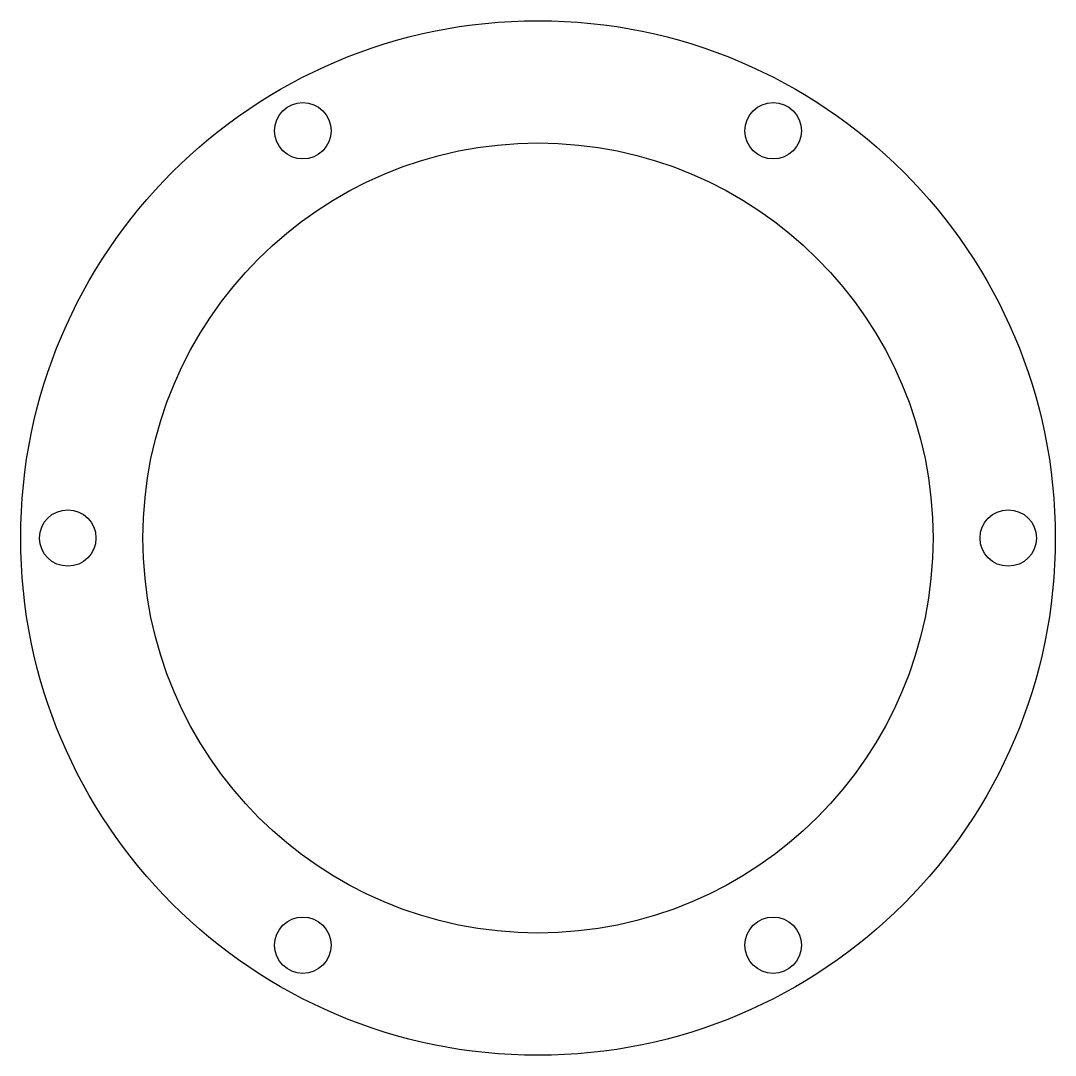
# Model space of a CAD drawing. Header units: millimetres. Extents: x 81.2 to 136.2, y 154.3 to 209.3.
import ezdxf

# ---------------------------------------------------------------- set-up
doc = ezdxf.new("R2010")
doc.units = ezdxf.units.MM

msp = doc.modelspace()

# ---------------------------------------------------------------- linework, layer by layer
at = {"color": 7, "linetype": 'Continuous', "lineweight": 25}
for centre, radius in [((108.675, 181.839), 27.5), ((96.175, 203.49), 1.5), ((121.175, 203.49), 1.5), ((108.675, 181.839), 21), ((83.675, 181.839), 1.5), ((133.675, 181.839), 1.5), ((96.175, 160.189), 1.5), ((121.175, 160.189), 1.5)]:
    msp.add_circle(centre, radius, dxfattribs=at)

doc.saveas('drawing.dxf')
